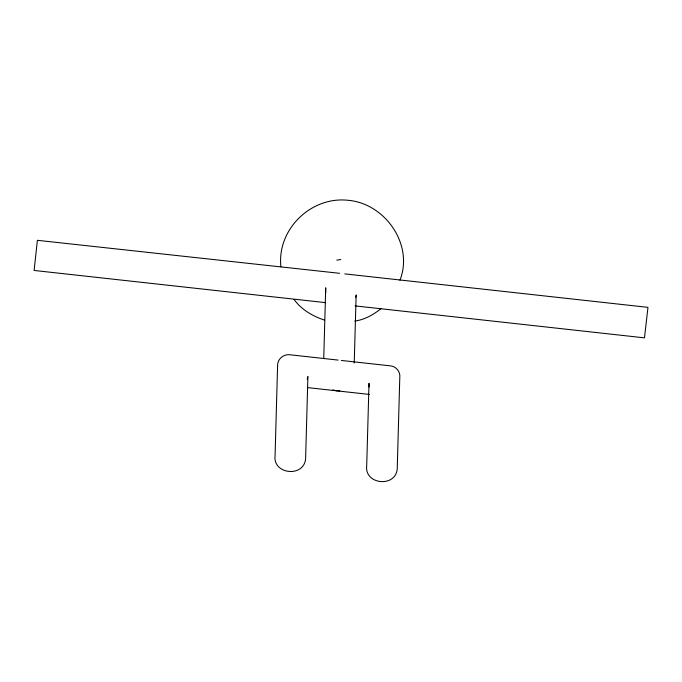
<?xml version="1.0" encoding="UTF-8"?>
<svg xmlns="http://www.w3.org/2000/svg" width="682" height="682" viewBox="0 0 682 682"><rect width="100%" height="100%" fill="white"/><g stroke="black" fill="none" stroke-linecap="round" stroke-linejoin="round"><path stroke-width="1.02" d="M325.664 292.893L325.715 287.651M323.745 358.57L325.706 288.35M354.239 363.003L356.14 294.905M355.637 297.454L356.081 295.587M399.95 280.217C413.957 244.625 385.049 203.304 347.922 200.278C310.873 196.263 276.798 229.553 280.899 266.833M307.181 379.235L307.897 376.549L305.604 458.892C303.831 477.775 272.51 474.433 275.085 455.525L277.625 364.503C278.154 358.203 284.368 353.762 290.506 354.828L338.153 360.096M380.974 308.656C373.489 314.7 364.469 319.781 354.819 321.069M336.806 260.157L340.787 259.501M339.849 390.803L336.84 390.854L332.952 389.916M339.534 273.303L37.382 240.311L34.117 270.456L325.57 302.637M344.811 273.891L647.883 307.352L647.9 308.034L644.481 337.854L355.143 305.903M341.332 360.446L390.036 365.825C396.165 366.115 400.726 371.997 399.771 377.998L397.231 469.011C395.466 487.894 364.137 484.552 366.711 465.644L369.013 383.293L369.09 386.992M307.582 387.606L369.329 394.426M324.623 320.148C312.782 316.26 301.435 309.688 294.061 299.441"/></g></svg>
